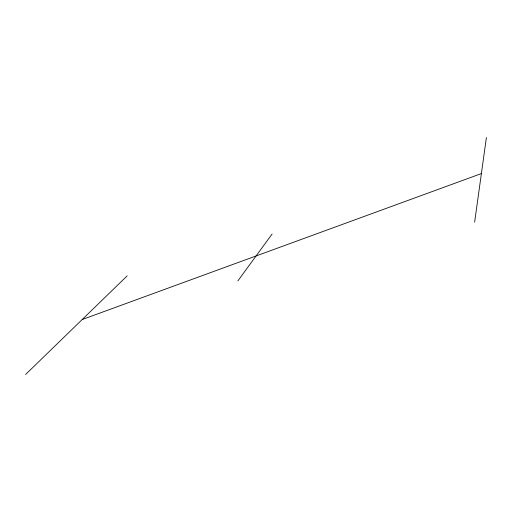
<?xml version="1.0" encoding="UTF-8"?>
<svg xmlns="http://www.w3.org/2000/svg" width="512" height="512" viewBox="0 0 512 512"><rect width="100%" height="100%" fill="white"/><g stroke="black" fill="none" stroke-linecap="round" stroke-linejoin="round"><path stroke-width="0.77" d="M474.63 222.202L486.4 137.51M237.85 280.928L272.109 234.01M25.6 374.49L127.168 275.866M82.195 319.539L481.389 173.574"/></g></svg>
